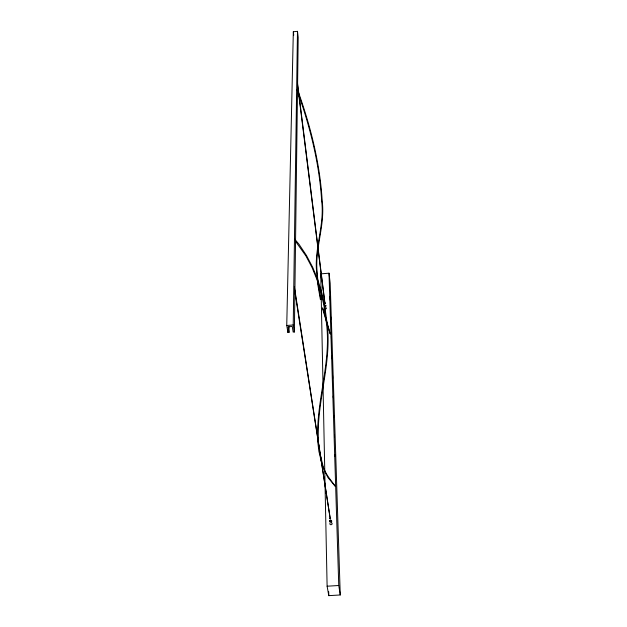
<?xml version="1.0" encoding="UTF-8"?>
<svg xmlns="http://www.w3.org/2000/svg" width="627" height="627" viewBox="0 0 627 627"><rect width="100%" height="100%" fill="white"/><g stroke="black" fill="none" stroke-linecap="round" stroke-linejoin="round"><path stroke-width="0.94" d="M288.992 332.404L288.044 326.808L292.253 326.487L293.17 332.083L294.369 331.989L298.193 37.322L297.48 31.35L293.326 31.75L286.743 325.484L287.934 332.482L288.992 332.404L289.102 326.526M294.369 331.989L293.224 324.982L297.48 31.35M287.934 332.482L287.997 329.543M294.369 286.711L330.257 518.835L294.392 288.663M324.966 303.233L297.464 82.654M330.272 333.877L322.803 307.904M335.155 486.113C331.181 480.329 324.488 473.205 322.913 465.563L319.425 451.166M320.742 273.858L329.01 273.2L330.178 283.239L340.257 594.968L328.783 595.65L327.114 586.206L320.742 273.858L321.306 278.419M286.743 325.484L293.224 324.982M327.114 586.206L338.76 585.508L340.257 594.968M334.975 486.027L327.882 477.429L322.411 465.79M295.529 241.301L305.913 255.926L312.136 267.737L317.231 280.191L321.204 293.13L324.143 306.603L326.064 320.397C332.388 361.755 315.185 401.75 317.905 442.944L318.877 451.268L322.137 464.858M294.729 239.185L299.071 244.365L306.462 255.463L312.693 267.314L317.795 279.814L321.823 292.95L324.77 306.462L326.698 320.444C333 361.81 315.796 401.813 318.469 443.023L319.104 448.423M297.472 89.543C310.334 125.424 319.95 162.816 322.192 200.985L322.192 201.04C325.092 223.784 315.89 245.51 316.823 268.105L318.085 283.349L320.875 299.549M296.947 89.833C309.793 125.651 319.417 162.989 321.675 201.095L321.667 201.032C324.567 223.776 315.389 245.494 316.345 268.09L317.623 283.475L320.421 299.706M330.147 333.83L322.356 308.076M297.496 84.621L324.81 303.217M293.326 31.75L293.742 35.159M330.1 296.312L330.225 300.223M330.75 316.831L330.844 319.762M331.369 336.378L331.464 339.309M331.989 355.924L332.083 358.856M332.608 375.463L332.702 378.394M333.258 395.982L333.321 397.941M333.877 415.529L333.94 417.48M334.505 435.075L334.559 437.027M335.124 454.614L335.179 456.574M329.01 273.2L338.76 585.508M328.697 591.739L328.783 595.65M324.88 308.821A0.893 0.611 -7.1 0 1 324.653 308.57M324.927 308.821A0.862 0.588 -7.1 0 0 326.158 308.727A0.893 0.611 -7.1 0 0 326.134 307.865A0.862 0.588 -7.1 0 0 325.742 307.771M329.786 520.606A1.136 0.988 -10.4 0 1 331.385 520.496A1.136 0.988 -10.4 0 1 331.44 521.883A1.097 0.948 -10.4 0 1 329.88 521.985A1.136 0.988 -10.4 0 1 329.841 520.606M331.268 522.769A1.136 0.98 -10.5 0 1 332.067 524.007A1.136 0.98 -10.5 0 1 330.547 524.666A1.136 0.98 -10.5 0 1 330.006 523.31M331.017 521.225L330.257 521.272L331.017 521.225M329.88 518.678L330.633 518.717L329.88 518.678M325.507 305.764L324.911 305.811L325.507 305.764M324.598 303.178L325.194 303.186L324.598 303.178M324.755 306.352A0.893 0.611 -7.1 0 0 326.079 305.717A0.893 0.611 -7.1 0 0 324.731 305.294A0.893 0.611 -7.1 0 0 324.755 306.352"/></g></svg>
